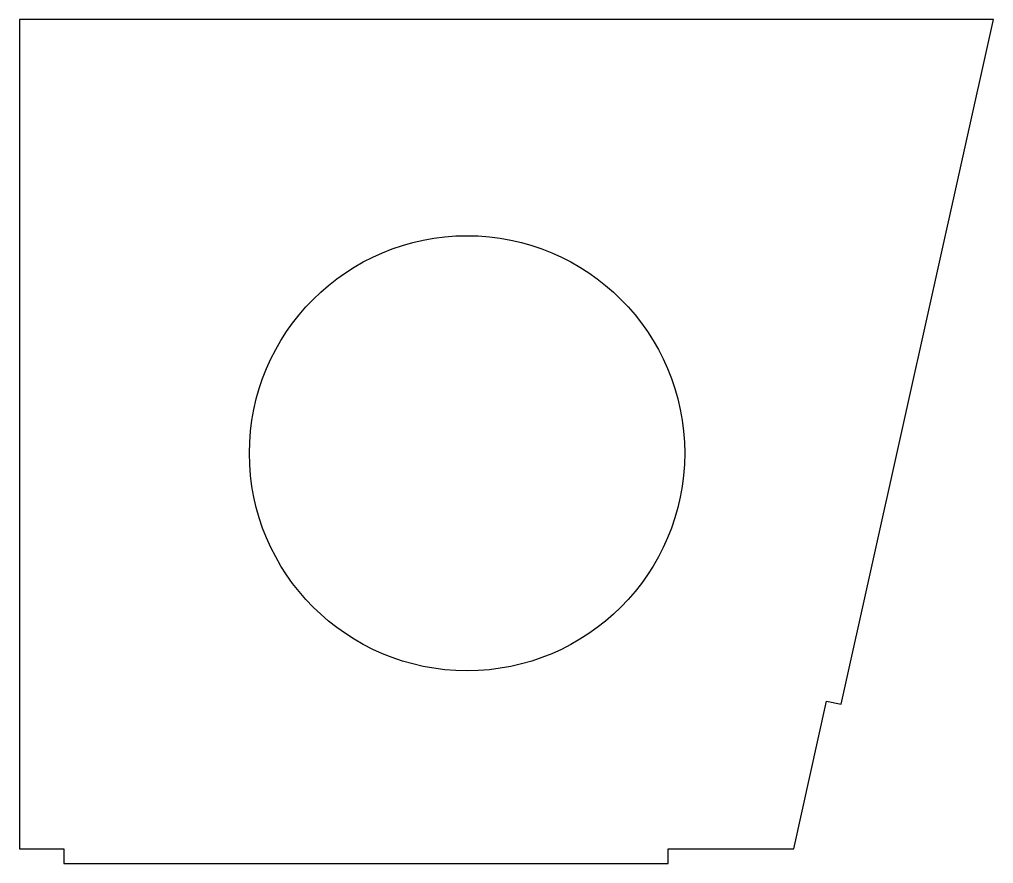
# Model space of a CAD drawing. Header units: centimetres. Extents: x 0.03 to 3.32, y 14.28 to 17.13.
import ezdxf

# ---------------------------------------------------------------- set-up
doc = ezdxf.new("R2010")
doc.units = ezdxf.units.CM
doc.layers.get('0').update_dxf_attribs({"linetype": 'CONTINUOUS'})

msp = doc.modelspace()

# ---------------------------------------------------------------- linework, layer by layer
msp.add_lwpolyline([(2.7553, 14.8275), (2.8041, 14.8166), (3.319, 17.13), (0.03, 17.13), (0.03, 14.3286), (0.18, 14.3286), (0.18, 14.2786), (2.22, 14.2786), (2.22, 14.3286), (2.6443, 14.3286)], close=True)
msp.add_circle((1.5414, 15.6646), 0.735)

doc.saveas('drawing.dxf')
